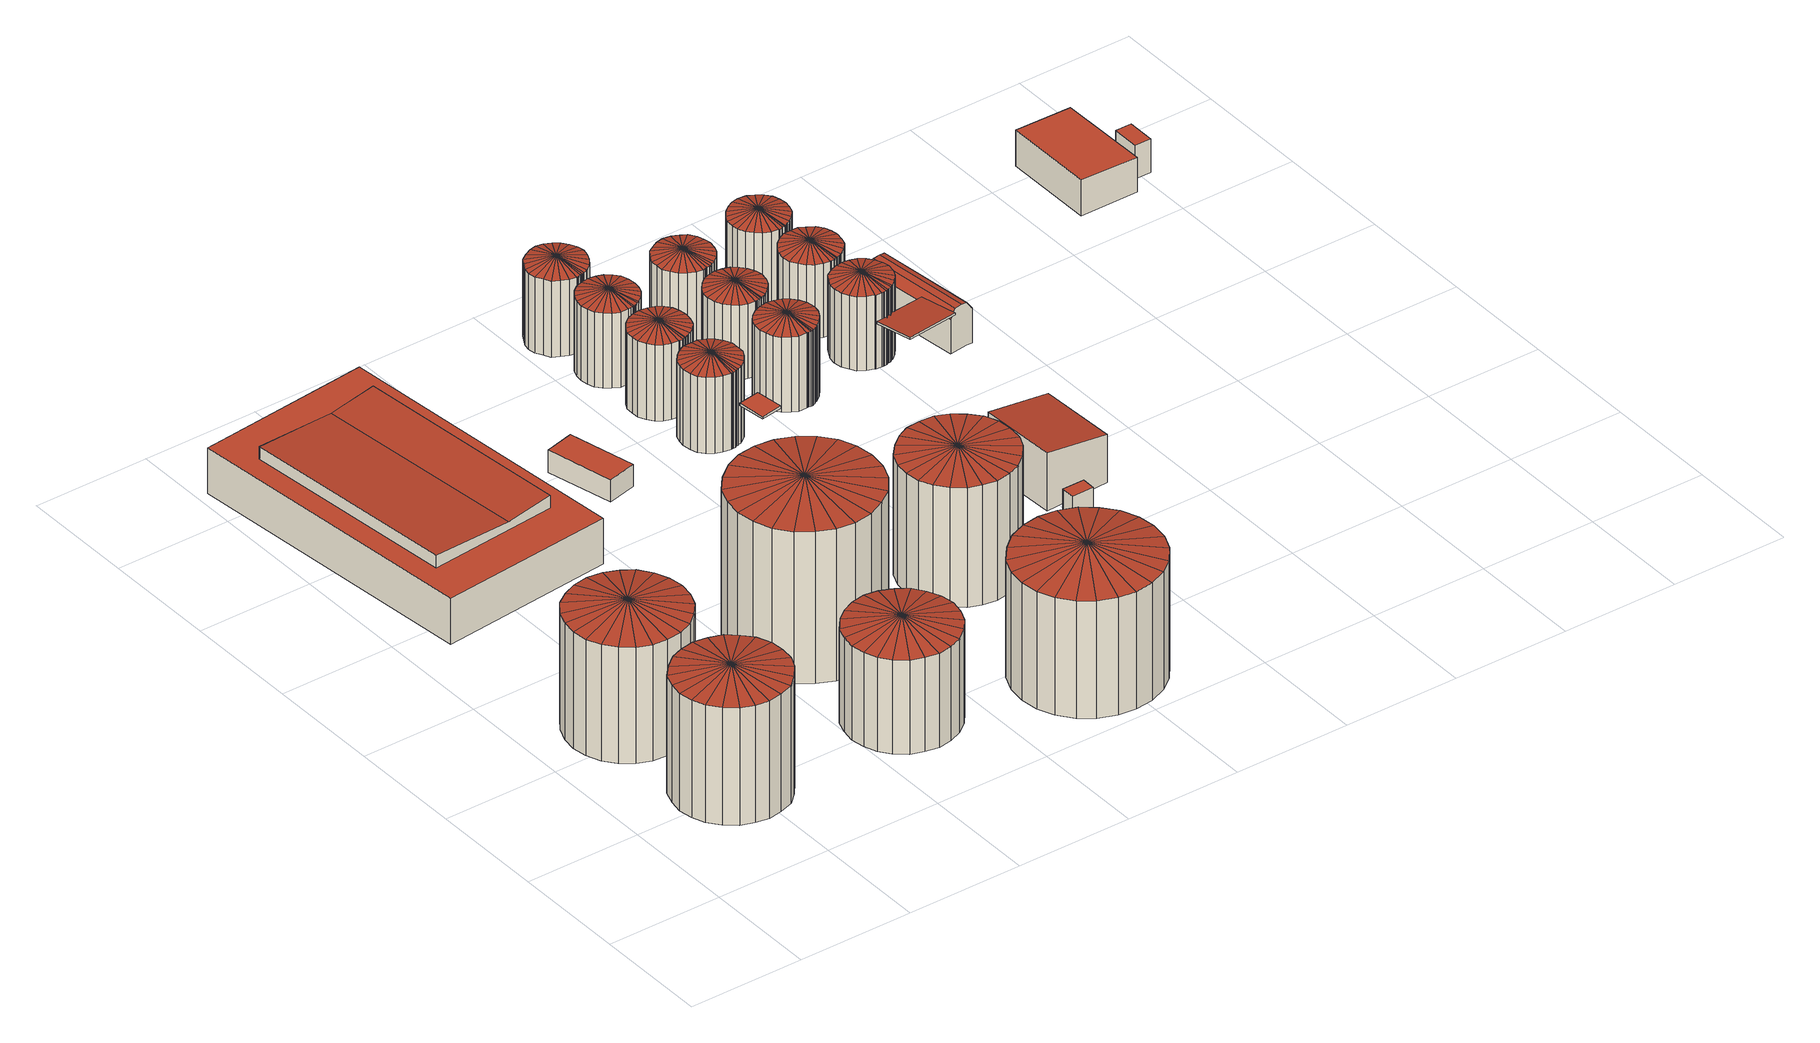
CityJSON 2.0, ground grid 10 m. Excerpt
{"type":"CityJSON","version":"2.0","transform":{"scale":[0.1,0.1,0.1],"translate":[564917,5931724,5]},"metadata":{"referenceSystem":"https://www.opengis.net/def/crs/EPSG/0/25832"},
"CityObjects":{
"building1":{"type":"Building","attributes":{"Grundfläche 2D":68.55,"Grundhöhe NN":5.65},"geometry":[{"type":"Solid","lod":"3","boundaries":[[[[0,1,2]],[[2,1,3]],[[4,1,0]],[[5,1,4]],[[6,1,5]],[[7,1,6]],[[8,1,7]],[[9,1,8]],[[10,1,9]],[[11,1,10]],[[12,1,11]],[[13,1,12]],[[14,1,13]],[[15,1,14]],[[16,1,15]],[[17,1,16]],[[18,1,17]],[[19,1,18]],[[20,1,19]],[[21,1,20]],[[22,1,21]],[[23,1,22]],[[24,1,23]],[[3,1,24]],[[2,25,26,0]],[[0,26,27,4]],[[4,27,28,5]],[[5,28,29,6]],[[6,29,30,7]],[[7,30,31,8]],[[8,31,32,9]],[[9,32,33,10]],[[10,33,34,11]],[[11,34,35,12]],[[12,35,36,13]],[[13,36,37,14]],[[14,37,38,15]],[[15,38,39,16]],[[16,39,40,17]],[[17,40,41,18]],[[18,41,42,19]],[[19,42,43,20]],[[20,43,44,21]],[[21,44,45,22]],[[3,46,25,2]],[[22,45,47,23]],[[23,47,48,24]],[[24,48,46,3]],[[43,42,41,40,39,38,37,36,35,34,33,32,31,30,29,28,27,26,25,46,48,47,45,44]]]],"semantics":{"surfaces":[{"type":"RoofSurface"},{"type":"WallSurface"},{"type":"GroundSurface"}],"values":[[0,0,0,0,0,0,0,0,0,0,0,0,0,0,0,0,0,0,0,0,0,0,0,0,1,1,1,1,1,1,1,1,1,1,1,1,1,1,1,1,1,1,1,1,1,1,1,1,2]]}}]},
"building2":{"type":"Building","attributes":{"Grundfläche 2D":76.9,"Grundhöhe NN":5.65},"geometry":[{"type":"Solid","lod":"3","boundaries":[[[[49,50,51]],[[51,50,52]],[[53,50,49]],[[54,50,53]],[[55,50,54]],[[56,50,55]],[[57,50,56]],[[58,50,57]],[[59,50,58]],[[60,50,59]],[[61,50,60]],[[62,50,61]],[[63,50,62]],[[64,50,63]],[[65,50,64]],[[66,50,65]],[[67,50,66]],[[68,50,67]],[[69,50,68]],[[70,50,69]],[[71,50,70]],[[72,50,71]],[[73,50,72]],[[52,50,73]],[[51,74,75,49]],[[49,75,76,53]],[[53,76,77,54]],[[54,77,78,55]],[[55,78,79,56]],[[56,79,80,57]],[[57,80,81,58]],[[58,81,82,59]],[[59,82,83,60]],[[60,83,84,61]],[[61,84,85,62]],[[62,85,86,63]],[[63,86,87,64]],[[64,87,88,65]],[[65,88,89,66]],[[66,89,90,67]],[[67,90,91,68]],[[68,91,92,69]],[[69,92,93,70]],[[70,93,94,71]],[[52,95,74,51]],[[71,94,96,72]],[[72,96,97,73]],[[73,97,95,52]],[[93,92,91,90,89,88,87,86,85,84,83,82,81,80,79,78,77,76,75,74,95,97,96,94]]]],"semantics":{"surfaces":[{"type":"RoofSurface"},{"type":"WallSurface"},{"type":"GroundSurface"}],"values":[[0,0,0,0,0,0,0,0,0,0,0,0,0,0,0,0,0,0,0,0,0,0,0,0,1,1,1,1,1,1,1,1,1,1,1,1,1,1,1,1,1,1,1,1,1,1,1,1,2]]}}]},
"building3":{"type":"Building","attributes":{"Grundfläche 2D":401.12,"Grundhöhe NN":5.62},"geometry":[{"type":"Solid","lod":"3","boundaries":[[[[98,99,100,101]],[[102,103,99,98]],[[104,105,106,107],[108,109,110,111]],[[98,101,109,108,102]],[[111,103,102,108]],[[99,103,111,110,100]],[[109,101,100,110]],[[112,105,104,113]],[[114,106,105,112]],[[115,107,106,114]],[[113,104,107,115]],[[115,114,112,113]]]],"semantics":{"surfaces":[{"type":"RoofSurface"},{"type":"WallSurface"},{"type":"GroundSurface"}],"values":[[0,0,0,1,1,1,1,1,1,1,1,2]]}}]},
"building4":{"type":"Building","attributes":{"Grundhöhe NN":5.74,"Grundfläche 2D":66.74},"geometry":[{"type":"Solid","lod":"3","boundaries":[[[[116,117,118]],[[118,117,119]],[[120,117,116]],[[121,117,120]],[[122,117,121]],[[123,117,122]],[[124,117,123]],[[125,117,124]],[[126,117,125]],[[127,117,126]],[[128,117,127]],[[129,117,128]],[[130,117,129]],[[131,117,130]],[[132,117,131]],[[133,117,132]],[[134,117,133]],[[135,117,134]],[[136,117,135]],[[137,117,136]],[[138,117,137]],[[139,117,138]],[[140,117,139]],[[119,117,140]],[[118,141,142,116]],[[116,142,143,120]],[[120,143,144,121]],[[121,144,145,122]],[[122,145,146,123]],[[123,146,147,124]],[[124,147,148,125]],[[125,148,149,126]],[[126,149,150,127]],[[127,150,151,128]],[[128,151,152,129]],[[129,152,153,130]],[[130,153,154,131]],[[131,154,155,132]],[[132,155,156,133]],[[133,156,157,134]],[[134,157,158,135]],[[135,158,159,136]],[[136,159,160,137]],[[137,160,161,138]],[[119,162,141,118]],[[138,161,163,139]],[[139,163,164,140]],[[140,164,162,119]],[[159,158,157,156,155,154,153,152,151,150,149,148,147,146,145,144,143,142,141,162,164,163,161,160]]]],"semantics":{"surfaces":[{"type":"RoofSurface"},{"type":"WallSurface"},{"type":"GroundSurface"}],"values":[[0,0,0,0,0,0,0,0,0,0,0,0,0,0,0,0,0,0,0,0,0,0,0,0,1,1,1,1,1,1,1,1,1,1,1,1,1,1,1,1,1,1,1,1,1,1,1,1,2]]}}]},
"building5":{"type":"Building","attributes":{"Grundfläche 2D":117.49,"Grundhöhe NN":5.73},"geometry":[{"type":"Solid","lod":"3","boundaries":[[[[165,166,167]],[[167,166,168]],[[169,166,165]],[[170,166,169]],[[171,166,170]],[[172,166,171]],[[173,166,172]],[[174,166,173]],[[175,166,174]],[[176,166,175]],[[177,166,176]],[[178,166,177]],[[179,166,178]],[[180,166,179]],[[181,166,180]],[[182,166,181]],[[183,166,182]],[[184,166,183]],[[185,166,184]],[[186,166,185]],[[187,166,186]],[[188,166,187]],[[189,166,188]],[[168,166,189]],[[167,190,191,165]],[[165,191,192,169]],[[169,192,193,170]],[[170,193,194,171]],[[171,194,195,172]],[[172,195,196,173]],[[173,196,197,174]],[[174,197,198,175]],[[175,198,199,176]],[[176,199,200,177]],[[177,200,201,178]],[[178,201,202,179]],[[179,202,203,180]],[[180,203,204,181]],[[181,204,205,182]],[[182,205,206,183]],[[183,206,207,184]],[[184,207,208,185]],[[185,208,209,186]],[[168,210,190,167]],[[186,209,211,187]],[[187,211,212,188]],[[188,212,213,189]],[[189,213,210,168]],[[198,197,196,195,194,193,192,191,190,210,213,212,211,209,208,207,206,205,204,203,202,201,200,199]]]],"semantics":{"surfaces":[{"type":"RoofSurface"},{"type":"WallSurface"},{"type":"GroundSurface"}],"values":[[0,0,0,0,0,0,0,0,0,0,0,0,0,0,0,0,0,0,0,0,0,0,0,0,1,1,1,1,1,1,1,1,1,1,1,1,1,1,1,1,1,1,1,1,1,1,1,1,2]]}}]},
"building6":{"type":"Building","attributes":{"Grundfläche 2D":15.1,"Grundhöhe NN":5.66},"geometry":[{"type":"Solid","lod":"3","boundaries":[[[[214,215,216,217]],[[217,218,219,214]],[[214,219,220,215]],[[215,220,221,216]],[[216,221,218,217]],[[218,221,220,219]]]],"semantics":{"surfaces":[{"type":"RoofSurface"},{"type":"WallSurface"},{"type":"GroundSurface"}],"values":[[0,1,1,1,1,2]]}}]},
"building7":{"type":"Building","attributes":{"Grundfläche 2D":112.67,"Grundhöhe NN":5.38},"geometry":[{"type":"Solid","lod":"3","boundaries":[[[[222,223,224]],[[224,223,225]],[[226,223,222]],[[227,223,226]],[[228,223,227]],[[229,223,228]],[[230,223,229]],[[231,223,230]],[[232,223,231]],[[233,223,232]],[[234,223,233]],[[235,223,234]],[[236,223,235]],[[237,223,236]],[[238,223,237]],[[239,223,238]],[[240,223,239]],[[241,223,240]],[[242,223,241]],[[243,223,242]],[[244,223,243]],[[245,223,244]],[[246,223,245]],[[225,223,246]],[[224,247,248,222]],[[222,248,249,226]],[[226,249,250,227]],[[227,250,251,228]],[[228,251,252,229]],[[229,252,253,230]],[[230,253,254,231]],[[231,254,255,232]],[[232,255,256,233]],[[233,256,257,234]],[[234,257,258,235]],[[235,258,259,236]],[[236,259,260,237]],[[237,260,261,238]],[[238,261,262,239]],[[239,262,263,240]],[[240,263,264,241]],[[241,264,265,242]],[[242,265,266,243]],[[243,266,267,244]],[[244,267,268,245]],[[245,268,269,246]],[[246,269,270,225]],[[225,270,247,224]],[[255,254,253,252,251,250,249,248,247,270,269,268,267,266,265,264,263,262,261,260,259,258,257,256]]]],"semantics":{"surfaces":[{"type":"RoofSurface"},{"type":"WallSurface"},{"type":"GroundSurface"}],"values":[[0,0,0,0,0,0,0,0,0,0,0,0,0,0,0,0,0,0,0,0,0,0,0,0,1,1,1,1,1,1,1,1,1,1,1,1,1,1,1,1,1,1,1,1,1,1,1,1,2]]}}]},
"building8":{"type":"Building","attributes":{"Grundfläche 2D":70.97,"Grundhöhe NN":5.6},"geometry":[{"type":"Solid","lod":"3","boundaries":[[[[271,272,273]],[[273,272,274]],[[275,272,271]],[[276,272,275]],[[277,272,276]],[[278,272,277]],[[279,272,278]],[[280,272,279]],[[281,272,280]],[[282,272,281]],[[283,272,282]],[[284,272,283]],[[285,272,284]],[[286,272,285]],[[287,272,286]],[[288,272,287]],[[289,272,288]],[[290,272,289]],[[291,272,290]],[[292,272,291]],[[293,272,292]],[[294,272,293]],[[295,272,294]],[[274,272,295]],[[273,296,297,271]],[[271,297,298,275]],[[275,298,299,276]],[[276,299,300,277]],[[277,300,301,278]],[[278,301,302,279]],[[279,302,303,280]],[[280,303,304,281]],[[281,304,305,282]],[[282,305,306,283]],[[283,306,307,284]],[[284,307,308,285]],[[285,308,309,286]],[[286,309,310,287]],[[287,310,311,288]],[[288,311,312,289]],[[289,312,313,290]],[[290,313,314,291]],[[291,314,315,292]],[[292,315,316,293]],[[293,316,317,294]],[[294,317,318,295]],[[295,318,319,274]],[[274,319,296,273]],[[313,312,311,310,309,308,307,306,305,304,303,302,301,300,299,298,297,296,319,318,317,316,315,314]]]],"semantics":{"surfaces":[{"type":"RoofSurface"},{"type":"WallSurface"},{"type":"GroundSurface"}],"values":[[0,0,0,0,0,0,0,0,0,0,0,0,0,0,0,0,0,0,0,0,0,0,0,0,1,1,1,1,1,1,1,1,1,1,1,1,1,1,1,1,1,1,1,1,1,1,1,1,2]]}}]},
"building9":{"type":"Building","attributes":{"Grundfläche 2D":4.61,"Grundhöhe NN":10.13},"geometry":[{"type":"Solid","lod":"3","boundaries":[[[[320,321,322,323]],[[323,324,325,320]],[[320,325,326,321]],[[321,326,327,322]],[[322,327,324,323]],[[324,327,326,325]]]],"semantics":{"surfaces":[{"type":"RoofSurface"},{"type":"WallSurface"},{"type":"GroundSurface"}],"values":[[0,1,1,1,1,2]]}}]},
"building10":{"type":"Building","attributes":{"Grundfläche 2D":18.94,"Grundhöhe NN":5.72},"geometry":[{"type":"Solid","lod":"3","boundaries":[[[[328,329,330]],[[330,329,331]],[[332,329,328]],[[333,329,332]],[[334,329,333]],[[335,329,334]],[[336,329,335]],[[337,329,336]],[[338,329,337]],[[339,329,338]],[[340,329,339]],[[341,329,340]],[[342,329,341]],[[343,329,342]],[[344,329,343]],[[345,329,344]],[[346,329,345]],[[347,329,346]],[[348,329,347]],[[349,329,348]],[[350,329,349]],[[351,329,350]],[[352,353,329,351]],[[354,355,329,353]],[[356,357,355]],[[357,329,355]],[[358,359,360,331,329,357]],[[330,361,362,328]],[[328,362,363,332]],[[332,363,364,333]],[[333,364,365,334]],[[334,365,366,335]],[[335,366,367,336]],[[336,367,368,337]],[[337,368,369,338]],[[338,369,370,339]],[[339,370,371,340]],[[340,371,372,341]],[[341,372,373,342]],[[342,373,374,343]],[[343,374,375,344]],[[344,375,376,345]],[[345,376,377,346]],[[346,377,378,347]],[[347,378,379,348]],[[331,380,361,330]],[[348,379,381,349]],[[349,381,382,350]],[[350,382,383,351]],[[351,383,384,352]],[[352,384,385,353]],[[353,385,386,354]],[[354,386,387,355]],[[355,387,388,356]],[[356,388,389,357]],[[357,389,390,358]],[[358,390,391,359]],[[359,391,392,360]],[[360,392,380,331]],[[385,384,383,382,381,379,378,377,376,375,374,373,372,371,370,369,368,367,366,365,364,363,362,361,380,392,391,390,389,388,387,386]]]],"semantics":{"surfaces":[{"type":"RoofSurface"},{"type":"WallSurface"},{"type":"GroundSurface"}],"values":[[0,0,0,0,0,0,0,0,0,0,0,0,0,0,0,0,0,0,0,0,0,0,0,0,0,0,0,1,1,1,1,1,1,1,1,1,1,1,1,1,1,1,1,1,1,1,1,1,1,1,1,1,1,1,1,1,1,1,1,2]]}}]},
"building11":{"type":"Building","attributes":{"Grundfläche 2D":18.94,"Grundhöhe NN":5.73},"geometry":[{"type":"Solid","lod":"3","boundaries":[[[[393,394,395]],[[395,394,396]],[[397,394,393]],[[398,394,397]],[[399,394,398]],[[400,394,399]],[[401,394,400]],[[402,394,401]],[[403,394,402]],[[404,394,403]],[[405,394,404]],[[406,394,405]],[[407,394,406]],[[408,394,407]],[[409,394,408]],[[410,394,409]],[[411,394,410]],[[412,394,411]],[[413,394,412]],[[414,394,413]],[[415,394,414]],[[416,394,415]],[[417,418,419,394,416]],[[420,394,419]],[[421,394,420]],[[422,423,424,396,394,421]],[[395,425,426,393]],[[393,426,427,397]],[[397,427,428,398]],[[398,428,429,399]],[[399,429,430,400]],[[400,430,431,401]],[[401,431,432,402]],[[402,432,433,403]],[[403,433,434,404]],[[404,434,435,405]],[[405,435,436,406]],[[406,436,437,407]],[[407,437,438,408]],[[408,438,439,409]],[[409,439,440,410]],[[410,440,441,411]],[[411,441,442,412]],[[412,442,443,413]],[[396,444,425,395]],[[413,443,445,414]],[[414,445,446,415]],[[415,446,447,416]],[[416,447,448,417]],[[417,448,449,418]],[[418,449,450,419]],[[419,450,451,420]],[[420,451,452,421]],[[421,452,453,422]],[[422,453,454,423]],[[423,454,455,444,396,424]],[[449,448,447,446,445,443,442,441,440,439,438,437,436,435,434,433,432,431,430,429,428,427,426,425,444,455,454,453,452,451,450]]]],"semantics":{"surfaces":[{"type":"RoofSurface"},{"type":"WallSurface"},{"type":"GroundSurface"}],"values":[[0,0,0,0,0,0,0,0,0,0,0,0,0,0,0,0,0,0,0,0,0,0,0,0,0,0,1,1,1,1,1,1,1,1,1,1,1,1,1,1,1,1,1,1,1,1,1,1,1,1,1,1,1,1,1,1,2]]}}]},
"building12":{"type":"Building","attributes":{"Grundfläche 2D":18.94,"Grundhöhe NN":5.77},"geometry":[{"type":"Solid","lod":"3","boundaries":[[[[456,457,458]],[[459,456,458]],[[457,460,458]],[[460,461,458]],[[461,462,458]],[[462,463,458]],[[463,464,458]],[[464,465,458]],[[465,466,458]],[[466,467,458]],[[467,468,458]],[[468,469,470,458]],[[470,471,458]],[[471,472,458]],[[472,473,458]],[[473,474,458]],[[474,475,458]],[[475,476,458]],[[476,477,458]],[[477,478,458]],[[478,479,458]],[[479,480,458]],[[480,481,482,458]],[[482,483,484,458]],[[484,485,486,487,458]],[[487,488,459,458]],[[489,457,456,490]],[[491,460,457,489]],[[492,461,460,491]],[[493,462,461,492]],[[494,463,462,493]],[[495,464,463,494]],[[496,465,464,495]],[[497,466,465,496]],[[498,467,466,497]],[[499,468,467,498]],[[500,501,470,469,468,499]],[[502,471,470,501]],[[503,472,471,502]],[[504,473,472,503]],[[505,474,473,504]],[[506,475,474,505]],[[507,476,475,506]],[[508,477,476,507]],[[490,456,459,509]],[[510,478,477,508]],[[511,479,478,510]],[[512,480,479,511]],[[513,481,480,512]],[[514,482,481,513]],[[515,483,482,514]],[[516,484,483,515]],[[517,485,484,516]],[[518,486,485,517]],[[519,520,509,459,488,487,486,518]],[[513,512,511,510,508,507,506,505,504,503,502,501,500,499,498,497,496,495,494,493,492,491,489,490,509,520,519,518,517,516,515,514]]]],"semantics":{"surfaces":[{"type":"RoofSurface"},{"type":"WallSurface"},{"type":"GroundSurface"}],"values":[[0,0,0,0,0,0,0,0,0,0,0,0,0,0,0,0,0,0,0,0,0,0,0,0,0,0,1,1,1,1,1,1,1,1,1,1,1,1,1,1,1,1,1,1,1,1,1,1,1,1,1,1,1,1,1,2]]}}]},
"building13":{"type":"Building","attributes":{"Grundfläche 2D":18.94,"Grundhöhe NN":5.7},"geometry":[{"type":"Solid","lod":"3","boundaries":[[[[521,522,523]],[[523,522,524]],[[525,522,521]],[[526,522,525]],[[527,522,526]],[[528,522,527]],[[529,522,528]],[[530,522,529]],[[531,522,530]],[[532,522,531]],[[533,522,532]],[[534,522,533]],[[535,522,534]],[[536,522,535]],[[537,522,536]],[[538,522,537]],[[539,522,538]],[[540,522,539]],[[541,522,540]],[[542,522,541]],[[543,522,542]],[[544,522,543]],[[545,546,547,522,544]],[[548,549,522,547]],[[550,551,522,549]],[[552,553,524,522,551]],[[523,554,555,521]],[[521,555,556,525]],[[525,556,557,526]],[[526,557,558,527]],[[527,558,559,528]],[[528,559,560,529]],[[529,560,561,530]],[[530,561,562,531]],[[531,562,563,532]],[[532,563,564,533]],[[533,564,565,534]],[[534,565,566,535]],[[535,566,567,536]],[[536,567,568,537]],[[537,568,569,538]],[[538,569,570,539]],[[539,570,571,540]],[[540,571,572,541]],[[524,573,554,523]],[[541,572,574,542]],[[542,574,575,543]],[[543,575,576,544]],[[544,576,577,545]],[[545,577,578,546]],[[546,578,579,547]],[[547,579,580,548]],[[548,580,581,549]],[[549,581,582,550]],[[550,582,583,551]],[[551,583,584,552]],[[552,584,585,573,524,553]],[[578,577,576,575,574,572,571,570,569,568,567,566,565,564,563,562,561,560,559,558,557,556,555,554,573,585,584,583,582,581,580,579]]]],"semantics":{"surfaces":[{"type":"RoofSurface"},{"type":"WallSurface"},{"type":"GroundSurface"}],"values":[[0,0,0,0,0,0,0,0,0,0,0,0,0,0,0,0,0,0,0,0,0,0,0,0,0,0,1,1,1,1,1,1,1,1,1,1,1,1,1,1,1,1,1,1,1,1,1,1,1,1,1,1,1,1,1,1,1,2]]}}]},
"building14":{"type":"Building","attributes":{"Grundhöhe NN":5.82,"Grundfläche 2D":6.11},"geometry":[{"type":"Solid","lod":"3","boundaries":[[[[586,587,588,589]],[[589,590,591,586]],[[586,591,592,587]],[[587,592,593,588]],[[588,593,590,589]],[[590,593,592,591]]]],"semantics":{"surfaces":[{"type":"RoofSurface"},{"type":"WallSurface"},{"type":"GroundSurface"}],"values":[[0,1,1,1,1,2]]}}]},
"building15":{"type":"Building","attributes":{"Grundfläche 2D":2.39,"Grundhöhe NN":5.63},"geometry":[{"type":"Solid","lod":"3","boundaries":[[[[594,595,596,597]],[[597,598,599,594]],[[594,599,600,595]],[[595,600,601,596]],[[596,601,598,597]],[[598,601,600,599]]]],"semantics":{"surfaces":[{"type":"RoofSurface"},{"type":"WallSurface"},{"type":"GroundSurface"}],"values":[[0,1,1,1,1,2]]}}]},
"building16":{"type":"Building","attributes":{"Grundfläche 2D":18.94,"Grundhöhe NN":5.81},"geometry":[{"type":"Solid","lod":"3","boundaries":[[[[602,603,604]],[[604,603,605]],[[606,603,602]],[[607,603,606]],[[608,603,607]],[[609,603,608]],[[610,603,609]],[[611,603,610]],[[612,603,611]],[[613,603,612]],[[614,603,613]],[[615,603,614]],[[616,603,615]],[[617,603,616]],[[618,603,617]],[[619,603,618]],[[620,603,619]],[[621,603,620]],[[622,603,621]],[[623,603,622]],[[624,603,623]],[[625,603,624]],[[626,627,628,603,625]],[[629,603,628]],[[630,631,629]],[[631,603,629]],[[632,633,634,605,603,631]],[[604,635,636,602]],[[602,636,637,606]],[[606,637,638,607]],[[607,638,639,608]],[[608,639,640,609]],[[609,640,641,610]],[[610,641,642,611]],[[611,642,643,612]],[[612,643,644,613]],[[613,644,645,614]],[[614,645,646,615]],[[615,646,647,616]],[[616,647,648,617]],[[617,648,649,618]],[[618,649,650,619]],[[619,650,651,620]],[[620,651,652,621]],[[621,652,653,622]],[[605,654,635,604]],[[622,653,655,623]],[[623,655,656,624]],[[624,656,657,625]],[[625,657,658,626]],[[626,658,659,627]],[[627,659,660,628]],[[628,660,661,629]],[[629,661,662,630]],[[630,662,663,631]],[[631,663,664,632]],[[632,664,665,633]],[[633,665,666,634]],[[634,666,654,605]],[[659,658,657,656,655,653,652,651,650,649,648,647,646,645,644,643,642,641,640,639,638,637,636,635,654,666,665,664,663,662,661,660]]]],"semantics":{"surfaces":[{"type":"RoofSurface"},{"type":"WallSurface"},{"type":"GroundSurface"}],"values":[[0,0,0,0,0,0,0,0,0,0,0,0,0,0,0,0,0,0,0,0,0,0,0,0,0,0,0,1,1,1,1,1,1,1,1,1,1,1,1,1,1,1,1,1,1,1,1,1,1,1,1,1,1,1,1,1,1,1,1,2]]}}]},
"building17":{"type":"Building","attributes":{"Grundfläche 2D":18.94,"Grundhöhe NN":5.79},"geometry":[{"type":"Solid","lod":"3","boundaries":[[[[667,668,669]],[[669,668,670]],[[671,668,667]],[[672,668,671]],[[673,668,672]],[[674,668,673]],[[675,668,674]],[[676,668,675]],[[677,668,676]],[[678,668,677]],[[679,668,678]],[[680,668,679]],[[681,668,680]],[[682,668,681]],[[683,668,682]],[[684,668,683]],[[685,668,684]],[[686,668,685]],[[687,668,686]],[[688,668,687]],[[689,668,688]],[[690,668,689]],[[691,692,693,668,690]],[[694,668,693]],[[695,668,694]],[[696,697,670,668,695]],[[669,698,699,667]],[[667,699,700,671]],[[671,700,701,672]],[[672,701,702,673]],[[673,702,703,674]],[[674,703,704,675]],[[675,704,705,676]],[[676,705,706,677]],[[677,706,707,678]],[[678,707,708,679]],[[679,708,709,680]],[[680,709,710,681]],[[681,710,711,682]],[[682,711,712,683]],[[683,712,713,684]],[[684,713,714,685]],[[685,714,715,686]],[[686,715,716,687]],[[670,717,698,669]],[[687,716,718,688]],[[688,718,719,689]],[[689,719,720,690]],[[690,720,721,691]],[[691,721,722,692]],[[692,722,723,693]],[[693,723,724,694]],[[694,724,725,695]],[[695,725,726,696]],[[696,726,727,697]],[[697,727,717,670]],[[722,721,720,719,718,716,715,714,713,712,711,710,709,708,707,706,705,704,703,702,701,700,699,698,717,727,726,725,724,723]]]],"semantics":{"surfaces":[{"type":"RoofSurface"},{"type":"WallSurface"},{"type":"GroundSurface"}],"values":[[0,0,0,0,0,0,0,0,0,0,0,0,0,0,0,0,0,0,0,0,0,0,0,0,0,0,1,1,1,1,1,1,1,1,1,1,1,1,1,1,1,1,1,1,1,1,1,1,1,1,1,1,1,1,1,1,2]]}}]},
"building18":{"type":"Building","attributes":{"Grundfläche 2D":18.94,"Grundhöhe NN":5.77},"geometry":[{"type":"Solid","lod":"3","boundaries":[[[[728,729,730]],[[730,729,731]],[[732,729,728]],[[733,729,732]],[[734,729,733]],[[735,729,734]],[[736,729,735]],[[737,729,736]],[[738,729,737]],[[739,729,738]],[[740,729,739]],[[741,729,740]],[[742,729,741]],[[743,729,742]],[[744,729,743]],[[745,729,744]],[[746,729,745]],[[747,729,746]],[[748,729,747]],[[749,729,748]],[[750,729,749]],[[751,729,750]],[[752,753,754,729,751]],[[755,756,729,754]],[[757,758,729,756]],[[759,731,729,758]],[[730,760,761,728]],[[728,761,762,732]],[[732,762,763,733]],[[733,763,764,734]],[[734,764,765,735]],[[735,765,766,736]],[[736,766,767,737]],[[737,767,768,738]],[[738,768,769,739]],[[739,769,770,740]],[[740,770,771,741]],[[741,771,772,742]],[[742,772,773,743]],[[743,773,774,744]],[[744,774,775,745]],[[745,775,776,746]],[[746,776,777,747]],[[747,777,778,748]],[[731,779,760,730]],[[748,778,780,749]],[[749,780,781,750]],[[750,781,782,751]],[[751,782,783,752]],[[752,783,784,753]],[[753,784,785,754]],[[754,785,786,755]],[[755,786,787,756]],[[756,787,788,757]],[[757,788,789,758]],[[758,789,790,759]],[[759,790,779,731]],[[784,783,782,781,780,778,777,776,775,774,773,772,771,770,769,768,767,766,765,764,763,762,761,760,779,790,789,788,787,786,785]]]],"semantics":{"surfaces":[{"type":"RoofSurface"},{"type":"WallSurface"},{"type":"GroundSurface"}],"values":[[0,0,0,0,0,0,0,0,0,0,0,0,0,0,0,0,0,0,0,0,0,0,0,0,0,0,1,1,1,1,1,1,1,1,1,1,1,1,1,1,1,1,1,1,1,1,1,1,1,1,1,1,1,1,1,1,1,2]]}}]},
"building19":{"type":"Building","attributes":{"Grundfläche 2D":38.8,"Grundhöhe NN":5.66},"geometry":[{"type":"Solid","lod":"3","boundaries":[[[[791,792,793,794]],[[794,795,796,791]],[[791,796,797,792]],[[792,797,798,793]],[[793,798,795,794]],[[795,798,797,796]]]],"semantics":{"surfaces":[{"type":"RoofSurface"},{"type":"WallSurface"},{"type":"GroundSurface"}],"values":[[0,1,1,1,1,2]]}}]},
"building20":{"type":"Building","attributes":{"Grundfläche 2D":18.94,"Grundhöhe NN":5.87},"geometry":[{"type":"Solid","lod":"3","boundaries":[[[[799,800,801]],[[801,800,802]],[[803,800,799]],[[804,800,803]],[[805,800,804]],[[806,800,805]],[[807,800,806]],[[808,800,807]],[[809,800,808]],[[810,800,809]],[[811,800,810]],[[812,800,811]],[[813,800,812]],[[814,800,813]],[[815,800,814]],[[816,800,815]],[[817,800,816]],[[818,800,817]],[[819,800,818]],[[820,800,819]],[[821,800,820]],[[822,823,800,821]],[[824,825,826,800,823]],[[827,828,800,826]],[[829,830,831,800,828]],[[832,802,800,831]],[[801,833,834,799]],[[799,834,835,803]],[[803,835,836,804]],[[804,836,837,805]],[[805,837,838,806]],[[806,838,839,807]],[[807,839,840,808]],[[808,840,841,809]],[[809,841,842,810]],[[810,842,843,811]],[[811,843,844,812]],[[812,844,845,813]],[[813,845,846,814]],[[814,846,847,815]],[[815,847,848,816]],[[816,848,849,817]],[[817,849,850,818]],[[818,850,851,819]],[[802,852,833,801]],[[819,851,853,820]],[[820,853,854,821]],[[821,854,855,822]],[[822,855,856,823]],[[823,856,857,824]],[[824,857,858,825]],[[825,858,859,826]],[[826,859,860,827]],[[827,860,861,828]],[[828,861,862,829]],[[829,862,863,830]],[[830,863,864,831]],[[831,864,865,832]],[[832,865,852,802]],[[860,859,858,857,856,855,854,853,851,850,849,848,847,846,845,844,843,842,841,840,839,838,837,836,835,834,833,852,865,864,863,862,861]]]],"semantics":{"surfaces":[{"type":"RoofSurface"},{"type":"WallSurface"},{"type":"GroundSurface"}],"values":[[0,0,0,0,0,0,0,0,0,0,0,0,0,0,0,0,0,0,0,0,0,0,0,0,0,0,1,1,1,1,1,1,1,1,1,1,1,1,1,1,1,1,1,1,1,1,1,1,1,1,1,1,1,1,1,1,1,1,1,2]]}}]},
"building21":{"type":"Building","attributes":{"Grundfläche 2D":16.52,"Grundhöhe NN":10.02},"geometry":[{"type":"Solid","lod":"3","boundaries":[[[[866,867,868,869,870,871]],[[871,872,873,866]],[[866,873,874,867]],[[867,874,875,868]],[[868,875,876,869]],[[869,876,877,870]],[[870,877,872,871]],[[872,877,876,875,874,873]]]],"semantics":{"surfaces":[{"type":"RoofSurface"},{"type":"WallSurface"},{"type":"GroundSurface"}],"values":[[0,1,1,1,1,1,1,2]]}}]},
"building22":{"type":"Building","attributes":{"Grundfläche 2D":18.94,"Grundhöhe NN":5.86},"geometry":[{"type":"Solid","lod":"3","boundaries":[[[[878,879,880]],[[880,879,881]],[[882,879,878]],[[883,879,882]],[[884,879,883]],[[885,879,884]],[[886,879,885]],[[887,879,886]],[[888,879,887]],[[889,879,888]],[[890,879,889]],[[891,879,890]],[[892,879,891]],[[893,879,892]],[[894,879,893]],[[895,879,894]],[[896,879,895]],[[897,879,896]],[[898,879,897]],[[899,879,898]],[[900,879,899]],[[901,879,900]],[[902,903,904,879,901]],[[905,879,904]],[[906,879,905]],[[907,908,881,879,906]],[[880,909,910,878]],[[878,910,911,882]],[[882,911,912,883]],[[883,912,913,884]],[[884,913,914,885]],[[885,914,915,886]],[[886,915,916,887]],[[887,916,917,888]],[[888,917,918,889]],[[889,918,919,890]],[[890,919,920,891]],[[891,920,921,892]],[[892,921,922,893]],[[893,922,923,894]],[[894,923,924,895]],[[895,924,925,896]],[[896,925,926,897]],[[897,926,927,898]],[[881,928,909,880]],[[898,927,929,899]],[[899,929,930,900]],[[900,930,931,901]],[[901,931,932,902]],[[902,932,933,903]],[[903,933,934,904]],[[904,934,935,905]],[[905,935,936,906]],[[906,936,937,907]],[[907,937,938,908]],[[908,938,928,881]],[[933,932,931,930,929,927,926,925,924,923,922,921,920,919,918,917,916,915,914,913,912,911,910,909,928,938,937,936,935,934]]]],"semantics":{"surfaces":[{"type":"RoofSurface"},{"type":"WallSurface"},{"type":"GroundSurface"}],"values":[[0,0,0,0,0,0,0,0,0,0,0,0,0,0,0,0,0,0,0,0,0,0,0,0,0,0,1,1,1,1,1,1,1,1,1,1,1,1,1,1,1,1,1,1,1,1,1,1,1,1,1,1,1,1,1,1,2]]}}]},
"building23":{"type":"Building","attributes":{"Grundfläche 2D":18.94,"Grundhöhe NN":5.83},"geometry":[{"type":"Solid","lod":"3","boundaries":[[[[939,940,941]],[[941,940,942]],[[943,940,939]],[[944,940,943]],[[945,940,944]],[[946,940,945]],[[947,940,946]],[[948,940,947]],[[949,940,948]],[[950,940,949]],[[951,940,950]],[[952,940,951]],[[953,940,952]],[[954,940,953]],[[955,940,954]],[[956,940,955]],[[957,940,956]],[[958,940,957]],[[959,940,958]],[[960,940,959]],[[961,940,960]],[[962,940,961]],[[963,964,965,940,962]],[[966,940,965]],[[967,940,966]],[[968,969,970,942,940,967]],[[941,971,972,939]],[[939,972,973,943]],[[943,973,974,944]],[[944,974,975,945]],[[945,975,976,946]],[[946,976,977,947]],[[947,977,978,948]],[[948,978,979,949]],[[949,979,980,950]],[[950,980,981,951]],[[951,981,982,952]],[[952,982,983,953]],[[953,983,984,954]],[[954,984,985,955]],[[955,985,986,956]],[[956,986,987,957]],[[957,987,988,958]],[[958,988,989,959]],[[942,990,971,941]],[[959,989,991,960]],[[960,991,992,961]],[[961,992,993,962]],[[962,993,994,963]],[[963,994,995,964]],[[964,995,996,965]],[[965,996,997,966]],[[966,997,998,967]],[[967,998,999,968]],[[968,999,1000,969]],[[969,1000,1001,970]],[[970,1001,990,942]],[[995,994,993,992,991,989,988,987,986,985,984,983,982,981,980,979,978,977,976,975,974,973,972,971,990,1001,1000,999,998,997,996]]]],"semantics":{"surfaces":[{"type":"RoofSurface"},{"type":"WallSurface"},{"type":"GroundSurface"}],"values":[[0,0,0,0,0,0,0,0,0,0,0,0,0,0,0,0,0,0,0,0,0,0,0,0,0,0,1,1,1,1,1,1,1,1,1,1,1,1,1,1,1,1,1,1,1,1,1,1,1,1,1,1,1,1,1,1,1,2]]}}]},
"building24":{"type":"Building","attributes":{"Grundfläche 2D":19.21,"Grundhöhe NN":5.76},"geometry":[{"type":"Solid","lod":"3","boundaries":[[[[1002,1003,1004,1005]],[[1006,1007,1004,1003]],[[1008,1009,1007,1006]],[[1010,1011,1009,1008]],[[1012,1002,1005,1013]],[[1014,1015,1010,1008,1006,1003,1002,1012]],[[1016,1011,1010,1015]],[[1013,1005,1004,1007,1009,1011,1016,1017]],[[1017,1016,1015,1014,1012,1013]]]],"semantics":{"surfaces":[{"type":"RoofSurface"},{"type":"WallSurface"},{"type":"GroundSurface"}],"values":[[0,0,0,0,1,1,1,1,2]]}}]},
"building25":{"type":"Building","attributes":{"Grundfläche 2D":40.41,"Grundhöhe NN":5.55},"geometry":[{"type":"Solid","lod":"3","boundaries":[[[[1018,1019,1020,1021]],[[1021,1022,1023,1018]],[[1018,1023,1024,1019]],[[1019,1024,1025,1020]],[[1020,1025,1022,1021]],[[1022,1025,1024,1023]]]],"semantics":{"surfaces":[{"type":"RoofSurface"},{"type":"WallSurface"},{"type":"GroundSurface"}],"values":[[0,1,1,1,1,2]]}}]},
"building26":{"type":"Building","attributes":{"Grundfläche 2D":3.35,"Grundhöhe NN":5.57},"geometry":[{"type":"Solid","lod":"3","boundaries":[[[[1026,1027,1028,1029]],[[1029,1030,1031,1026]],[[1026,1031,1032,1027]],[[1027,1032,1033,1028]],[[1028,1033,1030,1029]],[[1030,1033,1032,1031]]]],"semantics":{"surfaces":[{"type":"RoofSurface"},{"type":"WallSurface"},{"type":"GroundSurface"}],"values":[[0,1,1,1,1,2]]}}]}
},
"vertices":[
[112,61,112],[88,102,119],[100,57,112],[88,55,112],[121,69,112],[129,79,112],[134,90,112],[135,102,112],[134,114,112],[129,126,112],[121,135,112],[112,143,112],[100,147,112],[88,149,112],[76,147,112],[65,143,112],[55,135,112],[47,126,112],[43,114,112],[41,102,112],[43,90,112],[47,79,112],[55,69,112],[65,61,112],[76,57,112],[100,57,7],[112,61,7],[121,69,7],[129,79,7],[134,90,7],[135,102,7],[134,114,7],[129,126,7],[121,135,7],[112,143,7],[100,147,7],[88,149,7],[76,147,7],[65,143,7],[55,135,7],[47,126,7],[43,114,7],[41,102,7],[43,90,7],[47,79,7],[55,69,7],[88,55,7],[65,61,7],[76,57,7],
[102,171,110],[77,214,119],[90,166,110],[77,165,110],[112,179,110],[120,189,110],[125,201,110],[127,214,110],[125,227,110],[120,239,110],[112,250,110],[102,257,110],[90,262,110],[77,264,110],[64,262,110],[52,257,110],[42,250,110],[34,239,110],[29,227,110],[27,214,110],[29,201,110],[34,189,110],[42,179,110],[52,171,110],[64,166,110],[90,166,6],[102,171,6],[112,179,6],[120,189,6],[125,201,6],[127,214,6],[125,227,6],[120,239,6],[112,250,6],[102,257,6],[90,262,6],[77,264,6],[64,262,6],[52,257,6],[42,250,6],[34,239,6],[29,227,6],[27,214,6],[29,201,6],[34,189,6],[42,179,6],[77,165,6],[52,171,6],[64,166,6],
[122,419,54],[101,608,54],[30,601,58],[50,412,58],[163,423,58],[143,613,58],[8,635,47],[35,374,47],[186,389,47],[159,651,47],[163,423,47],[50,412,47],[30,601,47],[143,613,47],[35,374,6],[8,635,6],[186,389,6],[159,651,6],
[265,59,91],[242,99,100],[254,55,91],[242,53,91],[275,67,91],[282,76,91],[287,87,91],[289,99,91],[287,111,91],[282,122,91],[275,132,91],[265,139,91],[254,144,91],[242,146,91],[230,144,91],[219,139,91],[210,132,91],[202,122,91],[198,111,91],[196,99,91],[198,87,91],[202,76,91],[209,67,91],[219,59,91],[230,55,91],[254,55,7],[265,59,7],[275,67,7],[282,76,7],[287,87,7],[289,99,7],[287,111,7],[282,122,7],[275,132,7],[265,139,7],[254,144,7],[242,146,7],[230,144,7],[219,139,7],[210,132,7],[202,122,7],[198,111,7],[196,99,7],[198,87,7],[202,76,7],[209,67,7],[242,53,7],[219,59,7],[230,55,7],
[205,182,143],[248,226,151],[195,195,143],[189,210,143],[218,173,143],[232,166,143],[248,164,143],[264,166,143],[279,173,143],[292,182,143],[302,195,143],[308,210,143],[310,226,143],[308,242,143],[302,257,143],[292,269,143],[279,279,143],[264,285,143],[248,287,143],[232,285,143],[218,279,143],[205,269,143],[195,257,143],[189,242,143],[187,226,143],[195,195,7],[205,182,7],[218,173,7],[232,166,7],[248,164,7],[264,166,7],[279,173,7],[292,182,7],[302,195,7],[308,210,7],[310,226,7],[308,242,7],[302,257,7],[292,269,7],[279,279,7],[264,285,7],[248,287,7],[232,285,7],[218,279,7],[205,269,7],[189,210,7],[195,257,7],[189,242,7],[187,226,7],
[237,448,27],[262,454,27],[248,512,27],[223,506,27],[223,506,7],[237,448,7],[262,454,7],[248,512,7],
[374,11,109],[389,69,120],[359,17,109],[347,26,109],[389,9,109],[405,11,109],[420,17,109],[432,26,109],[442,39,109],[448,53,109],[450,69,109],[448,84,109],[442,99,109],[432,111,109],[420,121,109],[405,127,109],[389,129,109],[374,127,109],[359,121,109],[347,111,109],[337,99,109],[331,84,109],[329,69,109],[331,53,109],[337,39,109],[359,17,4],[374,11,4],[389,9,4],[405,11,4],[420,17,4],[432,26,4],[442,39,4],[448,53,4],[450,69,4],[448,84,4],[442,99,4],[432,111,4],[420,121,4],[405,127,4],[389,129,4],[374,127,4],[359,121,4],[347,111,4],[337,99,4],[331,84,4],[329,69,4],[331,53,4],[337,39,4],[347,26,4],
[436,214,113],[389,227,118],[431,203,113],[423,193,113],[437,227,113],[436,239,113],[431,251,113],[423,260,113],[413,268,113],[402,273,113],[389,274,113],[377,273,113],[366,268,113],[356,260,113],[348,251,113],[343,239,113],[342,227,113],[343,214,113],[348,203,113],[356,193,113],[366,185,113],[377,181,113],[389,179,113],[402,181,113],[413,185,113],[431,203,6],[436,214,6],[437,227,6],[436,239,6],[431,251,6],[423,260,6],[413,268,6],[402,273,6],[389,274,6],[377,273,6],[366,268,6],[356,260,6],[348,251,6],[343,239,6],[342,227,6],[343,214,6],[348,203,6],[356,193,6],[366,185,6],[377,181,6],[389,179,6],[402,181,6],[413,185,6],[423,193,6],
[352,416,53],[371,419,53],[368,443,53],[349,440,53],[349,440,51],[352,416,51],[371,419,51],[368,443,51],
[369,461,75],[348,474,81],[365,456,75],[360,452,75],[372,467,75],[372,474,75],[372,480,75],[369,486,75],[365,491,75],[360,495,75],[354,498,75],[348,498,75],[341,498,75],[335,495,75],[330,491,75],[326,486,75],[324,480,75],[323,474,75],[324,467,75],[326,461,75],[330,456,75],[335,452,75],[341,450,75],[348,449,75],[349,449,75],[350,449,75],[352,449,75],[353,450,75],[354,450,75],[355,450,75],[356,451,75],[358,451,75],[359,452,75],[365,456,7],[369,461,7],[372,467,7],[372,474,7],[372,480,7],[369,486,7],[365,491,7],[360,495,7],[354,498,7],[348,498,7],[341,498,7],[335,495,7],[330,491,7],[326,486,7],[324,480,7],[323,474,7],[324,467,7],[326,461,7],[330,456,7],[360,452,7],[335,452,7],[341,450,7],[348,449,7],[349,449,7],[350,449,7],[352,449,7],[353,450,7],[354,450,7],[355,450,7],[356,451,7],[358,451,7],[359,452,7],
[364,517,75],[342,530,81],[360,512,75],[355,508,75],[366,523,75],[367,530,75],[366,536,75],[364,542,75],[360,547,75],[355,551,75],[349,553,75],[342,554,75],[336,553,75],[330,551,75],[325,547,75],[321,542,75],[318,536,75],[318,530,75],[318,523,75],[321,517,75],[325,512,75],[330,508,75],[336,506,75],[342,505,75],[343,505,75],[345,505,75],[346,505,75],[348,506,75],[349,506,75],[351,507,75],[352,507,75],[354,508,75],[360,512,7],[364,517,7],[366,523,7],[367,530,7],[366,536,7],[364,542,7],[360,547,7],[355,551,7],[349,553,7],[342,554,7],[336,553,7],[330,551,7],[325,547,7],[321,542,7],[318,536,7],[318,530,7],[318,523,7],[321,517,7],[325,512,7],[355,508,7],[330,508,7],[336,506,7],[342,505,7],[343,505,7],[345,505,7],[346,505,7],[348,506,7],[349,506,7],[351,507,7],[352,507,7],[354,508,7],
[354,567,75],[358,572,75],[337,584,81],[349,563,75],[360,578,75],[361,584,75],[360,591,75],[358,597,75],[354,602,75],[349,606,75],[343,608,75],[337,609,75],[330,608,75],[327,607,75],[324,606,75],[319,602,75],[315,597,75],[313,591,75],[312,584,75],[313,578,75],[315,572,75],[319,567,75],[324,563,75],[330,560,75],[337,560,75],[339,560,75],[341,560,75],[342,560,75],[343,560,75],[344,561,75],[345,561,75],[347,562,75],[348,562,75],[358,572,8],[354,567,8],[360,578,8],[361,584,8],[360,591,8],[358,597,8],[354,602,8],[349,606,8],[343,608,8],[337,609,8],[330,608,8],[327,607,8],[324,606,8],[319,602,8],[315,597,8],[313,591,8],[312,584,8],[313,578,8],[315,572,8],[319,567,8],[349,563,8],[324,563,8],[330,560,8],[337,560,8],[339,560,8],[341,560,8],[342,560,8],[343,560,8],[344,561,8],[345,561,8],[347,562,8],[348,562,8],
[352,628,75],[331,640,81],[348,622,75],[343,618,75],[355,634,75],[356,640,75],[355,646,75],[352,652,75],[348,657,75],[343,661,75],[337,664,75],[331,665,75],[325,664,75],[319,661,75],[313,657,75],[310,652,75],[307,646,75],[306,640,75],[307,634,75],[310,628,75],[313,622,75],[319,619,75],[325,616,75],[331,615,75],[332,615,75],[333,615,75],[335,616,75],[336,616,75],[337,616,75],[338,616,75],[339,617,75],[341,617,75],[342,618,75],[348,622,7],[352,628,7],[355,634,7],[356,640,7],[355,646,7],[352,652,7],[348,657,7],[343,661,7],[337,664,7],[331,665,7],[325,664,7],[319,661,7],[313,657,7],[310,652,7],[307,646,7],[306,640,7],[307,634,7],[310,628,7],[313,622,7],[343,618,7],[319,619,7],[325,616,7],[331,615,7],[332,615,7],[333,615,7],[335,616,7],[336,616,7],[337,616,7],[338,616,7],[339,617,7],[341,617,7],[342,618,7],
[454,320,41],[452,339,41],[420,336,41],[422,317,41],[422,317,8],[454,320,8],[452,339,8],[420,336,8],
[508,220,34],[508,232,34],[489,232,34],[489,220,34],[489,220,6],[508,220,6],[508,232,6],[489,232,6],
[444,469,75],[423,481,81],[440,464,75],[435,460,75],[447,475,75],[448,481,75],[447,488,75],[444,494,75],[440,499,75],[435,503,75],[429,505,75],[423,506,75],[416,505,75],[411,503,75],[405,499,75],[401,494,75],[399,488,75],[398,481,75],[399,475,75],[401,469,75],[405,464,75],[411,460,75],[416,457,75],[423,457,75],[424,457,75],[425,457,75],[427,457,75],[428,457,75],[429,457,75],[430,458,75],[431,458,75],[433,459,75],[434,459,75],[440,464,8],[444,469,8],[447,475,8],[448,481,8],[447,488,8],[444,494,8],[440,499,8],[435,503,8],[429,505,8],[423,506,8],[416,505,8],[411,503,8],[405,499,8],[401,494,8],[399,488,8],[398,481,8],[399,475,8],[401,469,8],[405,464,8],[435,460,8],[411,460,8],[416,457,8],[423,457,8],[424,457,8],[425,457,8],[427,457,8],[428,457,8],[429,457,8],[430,458,8],[431,458,8],[433,459,8],[434,459,8],
[438,524,75],[417,537,81],[434,519,75],[429,515,75],[441,530,75],[442,537,75],[441,543,75],[438,549,75],[434,554,75],[429,558,75],[423,560,75],[417,561,75],[411,560,75],[405,558,75],[400,554,75],[396,549,75],[393,543,75],[392,537,75],[393,530,75],[396,524,75],[400,519,75],[405,515,75],[411,513,75],[417,512,75],[418,512,75],[419,512,75],[421,512,75],[423,513,75],[424,513,75],[426,514,75],[427,514,75],[434,519,8],[438,524,8],[441,530,8],[442,537,8],[441,543,8],[438,549,8],[434,554,8],[429,558,8],[423,560,8],[417,561,8],[411,560,8],[405,558,8],[400,554,8],[396,549,8],[393,543,8],[392,537,8],[393,530,8],[396,524,8],[400,519,8],[429,515,8],[405,515,8],[411,513,8],[417,512,8],[418,512,8],[419,512,8],[421,512,8],[423,513,8],[424,513,8],[426,514,8],[427,514,8],
[433,580,75],[411,592,81],[429,575,75],[424,571,75],[435,586,75],[436,592,75],[435,598,75],[433,604,75],[429,610,75],[424,613,75],[418,616,75],[411,617,75],[405,616,75],[399,613,75],[394,610,75],[390,604,75],[387,598,75],[387,592,75],[387,586,75],[390,580,75],[394,575,75],[399,571,75],[405,568,75],[411,567,75],[412,567,75],[414,568,75],[415,568,75],[417,568,75],[418,568,75],[420,569,75],[421,570,75],[423,570,75],[429,575,8],[433,580,8],[435,586,8],[436,592,8],[435,598,8],[433,604,8],[429,610,8],[424,613,8],[418,616,8],[411,617,8],[405,616,8],[399,613,8],[394,610,8],[390,604,8],[387,598,8],[387,592,8],[387,586,8],[390,580,8],[394,575,8],[424,571,8],[399,571,8],[405,568,8],[411,567,8],[412,567,8],[414,568,8],[415,568,8],[417,568,8],[418,568,8],[420,569,8],[421,570,8],[423,570,8],
[486,247,59],[543,250,50],[540,318,50],[483,315,59],[483,315,7],[486,247,7],[543,250,7],[540,318,7],
[519,477,75],[498,490,81],[515,472,75],[510,468,75],[522,483,75],[523,490,75],[522,496,75],[519,502,75],[515,507,75],[510,511,75],[504,513,75],[498,514,75],[492,513,75],[486,511,75],[480,507,75],[477,502,75],[474,496,75],[473,490,75],[474,483,75],[477,477,75],[480,472,75],[486,468,75],[492,466,75],[493,465,75],[498,465,75],[499,465,75],[500,465,75],[502,465,75],[503,465,75],[504,466,75],[505,466,75],[507,466,75],[508,467,75],[509,468,75],[515,472,9],[519,477,9],[522,483,9],[523,490,9],[522,496,9],[519,502,9],[515,507,9],[510,511,9],[504,513,9],[498,514,9],[492,513,9],[486,511,9],[480,507,9],[477,502,9],[474,496,9],[473,490,9],[474,483,9],[477,477,9],[480,472,9],[510,468,9],[486,468,9],[492,466,9],[493,465,9],[498,465,9],[499,465,9],[500,465,9],[502,465,9],[503,465,9],[504,466,9],[505,466,9],[507,466,9],[508,467,9],[509,468,9],
[542,434,56],[538,470,52],[508,467,52],[506,467,52],[493,465,52],[497,429,56],[497,429,54],[542,434,54],[538,470,50],[508,467,50],[506,467,50],[493,465,50],
[514,532,75],[492,545,81],[510,527,75],[504,523,75],[516,538,75],[517,545,75],[516,551,75],[514,557,75],[510,562,75],[504,566,75],[499,569,75],[492,569,75],[486,569,75],[480,566,75],[475,562,75],[471,557,75],[468,551,75],[467,545,75],[468,538,75],[471,532,75],[475,527,75],[480,523,75],[486,521,75],[492,520,75],[493,520,75],[495,520,75],[496,520,75],[498,521,75],[499,521,75],[501,522,75],[502,522,75],[510,527,9],[514,532,9],[516,538,9],[517,545,9],[516,551,9],[514,557,9],[510,562,9],[504,566,9],[499,569,9],[492,569,9],[486,569,9],[480,566,9],[475,562,9],[471,557,9],[468,551,9],[467,545,9],[468,538,9],[471,532,9],[475,527,9],[504,523,9],[480,523,9],[486,521,9],[492,520,9],[493,520,9],[495,520,9],[496,520,9],[498,521,9],[499,521,9],[501,522,9],[502,522,9],
[508,588,75],[486,600,81],[504,583,75],[499,579,75],[510,594,75],[511,600,75],[510,606,75],[508,612,75],[504,617,75],[499,621,75],[493,624,75],[486,625,75],[480,624,75],[474,621,75],[469,617,75],[465,612,75],[462,606,75],[462,600,75],[462,594,75],[465,588,75],[469,583,75],[474,579,75],[480,576,75],[486,575,75],[487,575,75],[489,575,75],[490,576,75],[492,576,75],[493,576,75],[495,577,75],[496,578,75],[498,578,75],[504,583,8],[508,588,8],[510,594,8],[511,600,8],[510,606,8],[508,612,8],[504,617,8],[499,621,8],[493,624,8],[486,625,8],[480,624,8],[474,621,8],[469,617,8],[465,612,8],[462,606,8],[462,600,8],[462,594,8],[465,588,8],[469,583,8],[499,579,8],[474,579,8],[480,576,8],[486,575,8],[487,575,8],[489,575,8],[490,576,8],[492,576,8],[493,576,8],[495,577,8],[496,578,8],[498,578,8],
[549,449,39],[554,450,46],[544,537,46],[538,536,39],[560,450,47],[550,537,47],[565,451,46],[555,538,46],[570,451,39],[560,538,39],[549,449,8],[538,536,8],[565,451,8],[570,451,8],[560,538,8],[544,537,8],
[784,535,37],[783,615,37],[733,615,38],[733,535,38],[733,535,6],[784,535,6],[783,615,6],[733,615,6],
[807,549,36],[807,573,36],[793,573,36],[793,549,36],[793,549,6],[807,549,6],[807,573,6],[793,573,6]
]}
